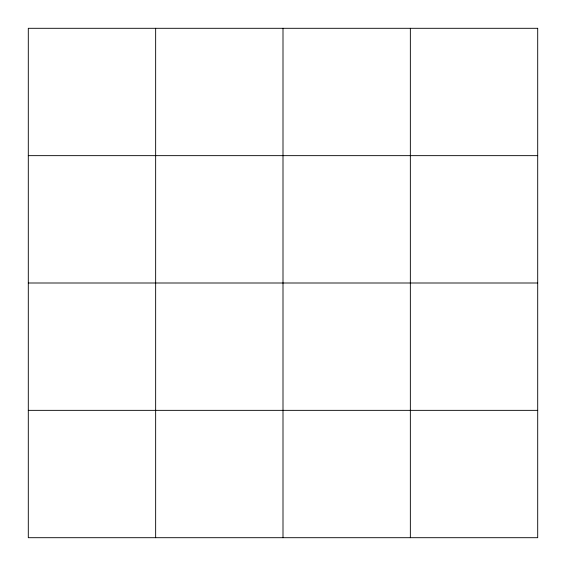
<?xml version="1.0" encoding="UTF-8"?>
<svg xmlns="http://www.w3.org/2000/svg" width="566" height="566" viewBox="0 0 566 566"><rect width="100%" height="100%" fill="white"/><g stroke="black" fill="none" stroke-linecap="round" stroke-linejoin="round"><path stroke-width="0.85" d="M28.3 155.65L537.7 155.65M28.3 283L537.7 283M28.3 410.35L537.7 410.35M410.35 28.3L410.35 537.7M283 28.3L283 537.7M155.65 28.3L155.65 537.7M537.7 28.3L28.3 28.3L28.3 537.7L537.7 537.7L537.7 28.3"/></g></svg>
